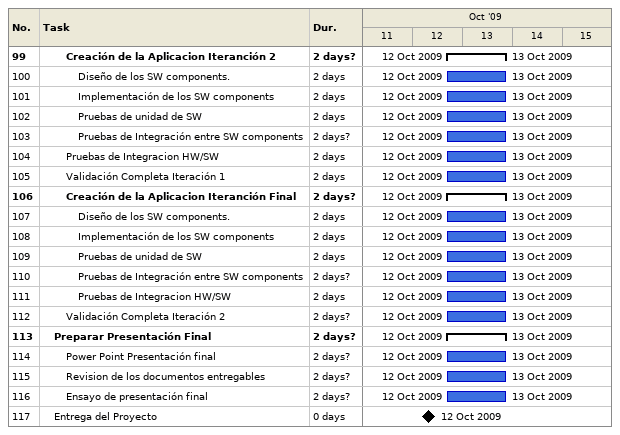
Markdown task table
| ID | Level | Task | Duration | Start | Finish |
|---|---|---|---|---|---|
| 99 | 3 | **Creación de la Aplicacion Iteranción 2** | 2d? | 2009-10-12 | 2009-10-13 |
| 100 | 4 | Diseño de los SW components. | 2d | 2009-10-12 | 2009-10-13 |
| 101 | 4 | Implementación de los SW components | 2d | 2009-10-12 | 2009-10-13 |
| 102 | 4 | Pruebas de unidad de SW | 2d | 2009-10-12 | 2009-10-13 |
| 103 | 4 | Pruebas de Integración entre SW components | 2d? | 2009-10-12 | 2009-10-13 |
| 104 | 3 | Pruebas de Integracion HW/SW | 2d | 2009-10-12 | 2009-10-13 |
| 105 | 3 | Validación Completa Iteración 1 | 2d | 2009-10-12 | 2009-10-13 |
| 106 | 3 | **Creación de la Aplicacion Iteranción Final** | 2d? | 2009-10-12 | 2009-10-13 |
| 107 | 4 | Diseño de los SW components. | 2d | 2009-10-12 | 2009-10-13 |
| 108 | 4 | Implementación de los SW components | 2d | 2009-10-12 | 2009-10-13 |
| 109 | 4 | Pruebas de unidad de SW | 2d | 2009-10-12 | 2009-10-13 |
| 110 | 4 | Pruebas de Integración entre SW components | 2d? | 2009-10-12 | 2009-10-13 |
| 111 | 4 | Pruebas de Integracion HW/SW | 2d | 2009-10-12 | 2009-10-13 |
| 112 | 3 | Validación Completa Iteración 2 | 2d? | 2009-10-12 | 2009-10-13 |
| 113 | 2 | **Preparar Presentación Final** | 2d? | 2009-10-12 | 2009-10-13 |
| 114 | 3 | Power Point Presentación final | 2d? | 2009-10-12 | 2009-10-13 |
| 115 | 3 | Revision de los documentos entregables | 2d? | 2009-10-12 | 2009-10-13 |
| 116 | 3 | Ensayo de presentación final | 2d? | 2009-10-12 | 2009-10-13 |
| 117 | 2 | Entrega del Proyecto | 0d | 2009-10-12 | 2009-10-12 |
